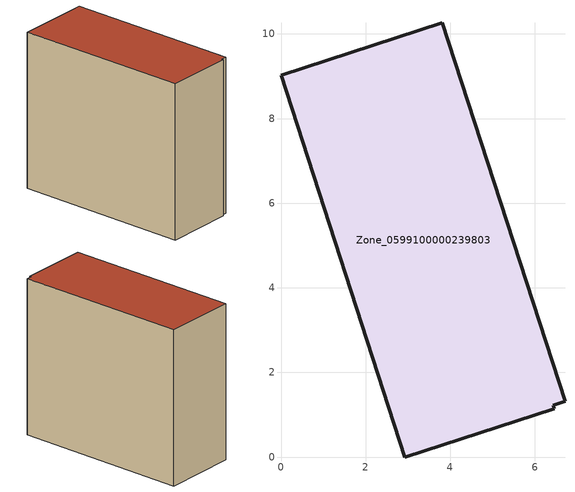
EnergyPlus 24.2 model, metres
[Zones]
Zone_0599100000239803
 floor ground (C_G): 6.71,1.32 6.43,1.23 6.46,1.14 2.93,0 0,9.03 3.81,10.26 z0
 wall outside (C_F): 6.71,1.32 3.81,10.26 0,9.03 2.93,0 6.46,1.14 6.43,1.23 6.71,1.32 z0:8.51
 roof outside (C_R): 6.43,1.23 6.71,1.32 3.81,10.26 0,9.03 2.93,0 6.46,1.14 z8.51
[BUILDING]
Pand.0599100000239803: North Axis=0; Terrain=City; Loads Convergence Tolerance Value=0.04; Temperature Convergence Tolerance Value=0.4; Solar Distribution=FullExterior; Maximum Number of Warmup Days=25; Minimum Number of Warmup Days=1
[Site:Location]
Rotterdam.The.Hague.AP_ZH_NLD Design_Conditions: Latitude=51.96; Longitude=4.45; Time Zone=1; Elevation=-4.5
[SITE:GROUNDTEMPERATURE:BUILDINGSURFACE]
18, 18, 18, 18, 18, 18, 18, 18, 18, 18, 18, 18
[MATERIAL] Thermal Absorptance=0.9; Solar Absorptance=0.7; Visible Absorptance=0.7
Name | Roughness | Thickness | Conductivity | Density | Specific Heat
G.TI.1992-2005 | MediumSmooth | 0.15 | 0.06 | 540 | 1210
F.TI.1992-2005 | Rough | 0.3 | 0.12 | 1920 | 840
R.TI.1992-2005 | MediumRough | 0.2 | 0.08 | 1500 | 1000
[CONSTRUCTION]
C_G: G.TI.1992-2005
C_F: F.TI.1992-2005
C_R: R.TI.1992-2005
[ZONE]
Zone_0599100000239803: Type=1; Multiplier=1; Ceiling Height=Autocalculate; Volume=Autocalculate; Floor Area=autocalculate; Part of Total Floor Area=Yes
[ZONEINFILTRATION:DESIGNFLOWRATE]
Infil_Zone_0599100000239803: Zone or ZoneList or Space or SpaceList=Zone_0599100000239803; Schedule=AlwaysOn; Design Flow Rate Calculation Method=Flow/Area; Flow Rate per Floor Area=0.0015; Constant Term Coefficient=1; Temperature Term Coefficient=0; Velocity Term Coefficient=0; Velocity Squared Term Coefficient=0
[HVACTEMPLATE:ZONE:IDEALLOADSAIRSYSTEM]
Zone_0599100000239803: Maximum Heating Supply Air Temperature=50; Minimum Cooling Supply Air Temperature=13; Maximum Heating Supply Air Humidity Ratio=0.0156; Minimum Cooling Supply Air Humidity Ratio=0.0077; Heating Limit=NoLimit; Cooling Limit=NoLimit; Dehumidification Control Type=ConstantSensibleHeatRatio; Cooling Sensible Heat Ratio=0.7; Dehumidification Setpoint=60; Humidification Control Type=None; Humidification Setpoint=30; Outdoor Air Method=None; Outdoor Air Flow Rate per Person=0.00944; Outdoor Air Flow Rate per Zone Floor Area=0; Outdoor Air Flow Rate per Zone=0; Demand Controlled Ventilation Type=None; Outdoor Air Economizer Type=NoEconomizer; Heat Recovery Type=None; Sensible Heat Recovery Effectiveness=0.7; Latent Heat Recovery Effectiveness=0.65
[ZONECONTROL:THERMOSTAT]
ThermostatControl_Zone_0599100000239803: Zone or ZoneList=Zone_0599100000239803; Control Type Schedule=DualSetpointControlType; Control 1=Thermostat_Zone_0599100000239803; Temperature Difference Between Cutout And Setpoint=0
[THERMOSTATSETPOINT:DUALSETPOINT]
Thermostat_Zone_0599100000239803: Heating Setpoint Temperature Schedule=HeatingSetpoint_Zone_0599100000239803; Cooling Setpoint Temperature Schedule=CoolingSetpoint_Zone_0599100000239803
[SCHEDULE:COMPACT]
HeatingSetpoint_Zone_0599100000239803: Through: 12/31, For: AllDays, Until: 24:00, 21
CoolingSetpoint_Zone_0599100000239803: Through: 12/31, For: AllDays, Until: 24:00, 24
DualSetpointControlType: Through: 12/31, For: AllDays, Until: 24:00, 4
AlwaysOn: Through: 12/31, For: AllDays, Until: 24:00, 1
